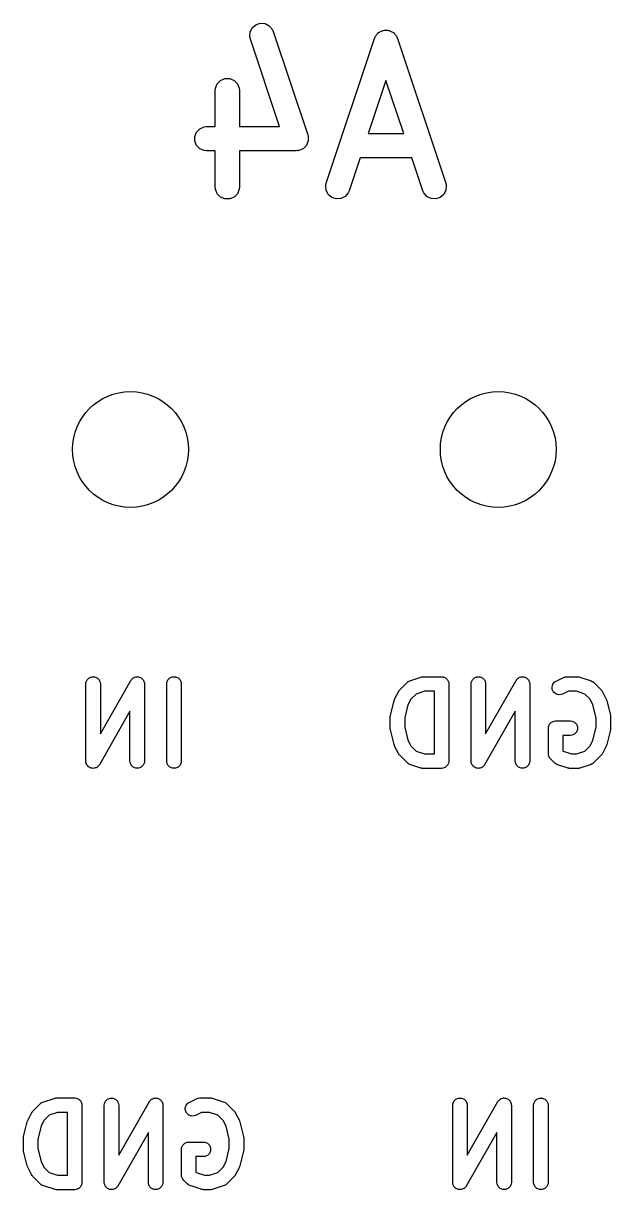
# Model space of a CAD drawing. Extents: x 89 to 178, y -115 to -57.
# Drawn here: x 121.76 to 127.84, y -85.07 to -72.99 of the extents above; entities that cross this region are included whole.
import ezdxf

# ---------------------------------------------------------------- set-up
doc = ezdxf.new("R2010")
doc.units = 0
doc.layers.add('BLACK', color=7, linetype='CONTINUOUS')

msp = doc.modelspace()

# ---------------------------------------------------------------- linework, layer by layer
at = {"layer": 'BLACK', "linetype": 'CONTINUOUS'}
for p, q in [((124.166666, -73.000905), (124.212936, -72.985482)), ((124.212936, -72.985482), (124.261585, -72.988939)), ((124.104552, -73.125134), (124.108009, -73.076485)), ((124.108009, -73.076485), (124.129821, -73.03286)), ((124.129821, -73.03286), (124.166666, -73.000905)), ((124.261585, -72.988939), (124.30521, -73.010751)), ((124.30521, -73.010751), (124.337165, -73.047596)), ((124.337165, -73.047596), (124.347155, -73.069971)), ((124.347155, -73.069971), (124.704298, -74.141399)), ((125.41154, -73.112276), (125.415535, -73.104288)), ((125.415535, -73.104288), (125.427374, -73.09402)), ((125.427374, -73.09402), (125.437644, -73.082179)), ((125.437644, -73.082179), (125.445634, -73.078183)), ((125.445634, -73.078183), (125.452381, -73.072333)), ((125.452381, -73.072333), (125.467248, -73.067377)), ((125.467248, -73.067377), (125.481269, -73.060367)), ((125.481269, -73.060367), (125.490178, -73.059733)), ((125.490178, -73.059733), (125.49865, -73.05691)), ((125.49865, -73.05691), (125.514284, -73.05802)), ((125.514284, -73.05802), (125.529918, -73.05691)), ((125.529918, -73.05691), (125.538389, -73.059733)), ((125.538389, -73.059733), (125.547299, -73.060367)), ((125.547299, -73.060367), (125.561318, -73.067376)), ((125.561318, -73.067376), (125.576188, -73.072333)), ((125.576188, -73.072333), (125.582935, -73.078184)), ((125.582935, -73.078184), (125.590924, -73.082179)), ((125.590924, -73.082179), (125.601191, -73.094018)), ((125.601191, -73.094018), (125.613033, -73.104288)), ((125.613033, -73.104288), (125.617028, -73.112279)), ((124.109985, -73.149029), (124.104552, -73.125134)), ((124.412284, -74.055928), (124.109985, -73.149029)), ((124.895699, -74.6414), (125.395699, -73.141399)), ((125.395699, -73.141399), (125.405689, -73.119024)), ((125.405689, -73.119024), (125.41154, -73.112276)), ((125.617028, -73.112279), (125.622879, -73.119025)), ((125.622879, -73.119025), (125.632869, -73.1414)), ((125.632869, -73.1414), (126.132869, -74.6414)), ((123.767494, -73.611482), (123.801982, -73.576994)), ((123.801982, -73.576994), (123.847042, -73.55833)), ((123.847042, -73.55833), (123.895814, -73.55833)), ((123.895814, -73.55833), (123.940874, -73.576994)), ((123.940874, -73.576994), (123.975362, -73.611482)), ((125.514283, -73.576211), (125.330569, -74.127357)), ((125.697999, -74.127357), (125.514283, -73.576211)), ((123.746428, -73.680928), (123.74883, -73.656542)), ((123.746428, -74.055928), (123.746428, -73.680928)), ((123.74883, -73.656542), (123.767494, -73.611482)), ((123.975362, -73.611482), (123.994026, -73.656542)), ((123.994026, -73.656542), (123.996428, -73.680928)), ((123.996428, -73.680928), (123.996428, -74.055928)), ((123.587696, -74.076994), (123.632756, -74.05833)), ((123.632756, -74.05833), (123.657142, -74.055928)), ((123.657142, -74.055928), (123.746428, -74.055928)), ((123.996428, -74.055928), (124.412284, -74.055928)), ((123.534544, -74.156542), (123.553208, -74.111482)), ((123.534544, -74.205314), (123.534544, -74.156542)), ((123.553208, -74.111482), (123.587696, -74.076994)), ((124.704298, -74.141399), (124.707047, -74.153492)), ((124.707047, -74.153492), (124.708311, -74.156542)), ((124.708311, -74.156542), (124.708311, -74.159047)), ((124.708311, -74.159047), (124.709731, -74.165293)), ((124.709731, -74.165293), (124.708311, -74.185276)), ((124.708311, -74.185276), (124.708311, -74.205314)), ((125.330569, -74.127357), (125.697999, -74.127357)), ((123.553208, -74.250374), (123.534544, -74.205314)), ((123.587696, -74.284862), (123.553208, -74.250374)), ((123.632756, -74.303526), (123.587696, -74.284862)), ((123.657142, -74.305928), (123.632756, -74.303526)), ((123.746428, -74.305928), (123.657142, -74.305928)), ((123.746428, -74.680928), (123.746428, -74.305928)), ((124.585713, -74.305928), (123.996428, -74.305928)), ((123.996428, -74.305928), (123.996428, -74.680928)), ((124.598056, -74.304712), (124.585713, -74.305928)), ((124.601347, -74.304946), (124.598056, -74.304712)), ((124.603722, -74.304154), (124.601347, -74.304946)), ((124.610099, -74.303526), (124.603722, -74.304154)), ((124.628614, -74.295856), (124.610099, -74.303526)), ((124.647616, -74.289523), (124.628614, -74.295856)), ((124.651007, -74.286581), (124.647616, -74.289523)), ((124.655159, -74.284862), (124.651007, -74.286581)), ((124.669331, -74.270689), (124.655159, -74.284862)), ((124.684462, -74.257567), (124.669331, -74.270689)), ((124.68647, -74.253551), (124.684462, -74.257567)), ((124.689647, -74.250374), (124.68647, -74.253551)), ((124.697315, -74.231859), (124.689647, -74.250374)), ((124.706274, -74.213943), (124.697315, -74.231859)), ((124.706592, -74.209463), (124.706274, -74.213943)), ((124.708311, -74.205314), (124.706592, -74.209463)), ((125.247235, -74.377357), (125.132869, -74.720456)), ((125.781332, -74.377357), (125.247235, -74.377357)), ((125.895699, -74.720457), (125.781332, -74.377357)), ((124.890266, -74.665294), (124.895699, -74.6414)), ((124.893723, -74.713943), (124.890266, -74.665294)), ((126.132869, -74.6414), (126.138302, -74.665294)), ((126.138302, -74.665294), (126.134845, -74.713944)), ((123.74883, -74.705314), (123.746428, -74.680928)), ((123.767494, -74.750374), (123.74883, -74.705314)), ((123.801982, -74.784862), (123.767494, -74.750374)), ((123.847042, -74.803526), (123.801982, -74.784862)), ((123.940874, -74.784862), (123.895814, -74.803526)), ((123.975362, -74.750374), (123.940874, -74.784862)), ((123.994026, -74.705314), (123.975362, -74.750374)), ((123.996428, -74.680928), (123.994026, -74.705314)), ((124.915535, -74.757568), (124.893723, -74.713943)), ((124.952381, -74.789523), (124.915535, -74.757568)), ((124.99865, -74.804946), (124.952381, -74.789523)), ((125.090924, -74.779677), (125.047299, -74.801489)), ((125.122879, -74.742831), (125.090924, -74.779677)), ((125.132869, -74.720456), (125.122879, -74.742831)), ((125.905689, -74.742832), (125.895699, -74.720457)), ((125.937644, -74.779677), (125.905689, -74.742832)), ((125.981269, -74.801489), (125.937644, -74.779677)), ((126.076188, -74.789523), (126.029918, -74.804946)), ((126.113033, -74.757568), (126.076188, -74.789523)), ((126.134845, -74.713944), (126.113033, -74.757568)), ((123.895814, -74.803526), (123.847042, -74.803526)), ((125.047299, -74.801489), (124.99865, -74.804946)), ((126.029918, -74.804946), (125.981269, -74.801489)), ((122.405951, -79.830295), (122.407392, -79.815663)), ((122.405951, -80.630295), (122.405951, -79.830295)), ((122.407392, -79.815663), (122.418591, -79.788627)), ((122.418591, -79.788627), (122.439283, -79.767935)), ((122.439283, -79.767935), (122.466319, -79.756736)), ((122.466319, -79.756736), (122.495583, -79.756736)), ((122.495583, -79.756736), (122.522619, -79.767935)), ((122.522619, -79.767935), (122.543311, -79.788627)), ((122.543311, -79.788627), (122.55451, -79.815663)), ((122.55451, -79.815663), (122.555951, -79.830295)), ((122.555951, -80.347878), (122.872976, -79.793085)), ((122.555951, -79.830295), (122.555951, -80.347878)), ((122.872976, -79.793085), (122.875164, -79.790001)), ((122.875164, -79.790001), (122.875734, -79.788627)), ((122.875734, -79.788627), (122.877133, -79.787227)), ((122.877133, -79.787227), (122.881486, -79.781095)), ((122.881486, -79.781095), (122.889374, -79.774986)), ((122.889374, -79.774986), (122.896426, -79.767935)), ((122.896426, -79.767935), (122.900844, -79.766104)), ((122.900844, -79.766104), (122.904624, -79.763178)), ((122.904624, -79.763178), (122.914245, -79.760553)), ((122.914245, -79.760553), (122.923462, -79.756736)), ((122.923462, -79.756736), (122.928243, -79.756736)), ((122.928243, -79.756736), (122.932855, -79.755478)), ((122.932855, -79.755478), (122.942752, -79.756736)), ((122.942752, -79.756736), (122.952726, -79.756736)), ((122.952726, -79.756736), (122.957141, -79.758565)), ((122.957141, -79.758565), (122.961885, -79.759168)), ((122.961885, -79.759168), (122.970549, -79.764118)), ((122.970549, -79.764118), (122.979762, -79.767935)), ((122.979762, -79.767935), (122.98314, -79.771313)), ((122.98314, -79.771313), (122.987294, -79.773687)), ((122.987294, -79.773687), (122.993403, -79.781576)), ((122.993403, -79.781576), (123.000454, -79.788627)), ((123.000454, -79.788627), (123.002283, -79.793043)), ((123.002283, -79.793043), (123.005211, -79.796824)), ((123.005211, -79.796824), (123.007835, -79.806447)), ((123.007835, -79.806447), (123.011653, -79.815663)), ((123.011653, -79.815663), (123.012389, -79.823145)), ((123.012389, -79.823145), (123.012911, -79.825056)), ((123.012911, -79.825056), (123.012723, -79.826531)), ((123.012723, -79.826531), (123.013094, -79.830295)), ((123.013094, -79.830295), (123.013094, -80.630295)), ((123.244046, -79.830295), (123.245487, -79.815663)), ((123.244046, -80.630295), (123.244046, -79.830295)), ((123.245487, -79.815663), (123.256686, -79.788627)), ((123.256686, -79.788627), (123.277378, -79.767935)), ((123.277378, -79.767935), (123.304414, -79.756736)), ((123.304414, -79.756736), (123.333678, -79.756736)), ((123.333678, -79.756736), (123.360714, -79.767935)), ((123.360714, -79.767935), (123.381406, -79.788627)), ((123.381406, -79.788627), (123.392605, -79.815663)), ((123.392605, -79.815663), (123.394046, -79.830295)), ((123.394046, -79.830295), (123.394046, -80.630295)), ((125.65649, -79.891547), (125.73268, -79.815357)), ((125.73268, -79.815357), (125.744045, -79.806029)), ((125.744045, -79.806029), (125.746537, -79.804996)), ((125.746537, -79.804996), (125.748571, -79.803233)), ((125.748571, -79.803233), (125.761996, -79.797239)), ((125.761996, -79.797239), (125.876282, -79.759144)), ((125.876282, -79.759144), (125.883535, -79.757494)), ((125.883535, -79.757494), (125.885367, -79.756736)), ((125.885367, -79.756736), (125.888021, -79.756474)), ((125.888021, -79.756474), (125.890619, -79.755884)), ((125.890619, -79.755884), (125.892593, -79.756024)), ((125.892593, -79.756024), (125.899999, -79.755295)), ((125.899999, -79.755295), (126.090475, -79.755295)), ((126.090475, -79.755295), (126.105107, -79.756736)), ((126.105107, -79.756736), (126.132143, -79.767935)), ((126.132143, -79.767935), (126.152835, -79.788627)), ((126.152835, -79.788627), (126.164034, -79.815663)), ((126.164034, -79.815663), (126.165475, -79.830295)), ((126.165475, -79.830295), (126.165475, -80.630295)), ((126.396427, -79.830295), (126.397868, -79.815663)), ((126.396427, -80.630295), (126.396427, -79.830295)), ((126.397868, -79.815663), (126.409067, -79.788627)), ((126.409067, -79.788627), (126.429759, -79.767935)), ((126.429759, -79.767935), (126.456795, -79.756736)), ((126.456795, -79.756736), (126.486059, -79.756736)), ((126.486059, -79.756736), (126.513095, -79.767935)), ((126.513095, -79.767935), (126.533787, -79.788627)), ((126.533787, -79.788627), (126.544986, -79.815663)), ((126.544986, -79.815663), (126.546427, -79.830295)), ((126.546427, -80.347878), (126.863452, -79.793085)), ((126.546427, -79.830295), (126.546427, -80.347878)), ((126.863452, -79.793085), (126.86564, -79.790001)), ((126.86564, -79.790001), (126.86621, -79.788627)), ((126.86621, -79.788627), (126.867609, -79.787227)), ((126.867609, -79.787227), (126.871962, -79.781095)), ((126.871962, -79.781095), (126.87985, -79.774986)), ((126.87985, -79.774986), (126.886902, -79.767935)), ((126.886902, -79.767935), (126.89132, -79.766104)), ((126.89132, -79.766104), (126.8951, -79.763178)), ((126.8951, -79.763178), (126.904721, -79.760553)), ((126.904721, -79.760553), (126.913938, -79.756736)), ((126.913938, -79.756736), (126.918719, -79.756736)), ((126.918719, -79.756736), (126.923331, -79.755478)), ((126.923331, -79.755478), (126.933228, -79.756736)), ((126.933228, -79.756736), (126.943202, -79.756736)), ((126.943202, -79.756736), (126.947617, -79.758565)), ((126.947617, -79.758565), (126.952361, -79.759168)), ((126.952361, -79.759168), (126.961025, -79.764118)), ((126.961025, -79.764118), (126.970238, -79.767935)), ((126.970238, -79.767935), (126.973616, -79.771313)), ((126.973616, -79.771313), (126.97777, -79.773687)), ((126.97777, -79.773687), (126.983879, -79.781576)), ((126.983879, -79.781576), (126.99093, -79.788627)), ((126.99093, -79.788627), (126.992759, -79.793043)), ((126.992759, -79.793043), (126.995687, -79.796824)), ((126.995687, -79.796824), (126.998311, -79.806447)), ((126.998311, -79.806447), (127.002129, -79.815663)), ((127.002129, -79.815663), (127.002865, -79.823145)), ((127.002865, -79.823145), (127.003387, -79.825056)), ((127.003387, -79.825056), (127.003199, -79.826531)), ((127.003199, -79.826531), (127.00357, -79.830295)), ((127.00357, -79.830295), (127.00357, -80.630295)), ((127.235112, -79.859009), (127.244366, -79.831248)), ((127.237186, -79.888199), (127.235112, -79.859009)), ((127.244366, -79.831248), (127.263539, -79.80914)), ((127.263539, -79.80914), (127.275982, -79.801308)), ((127.275982, -79.801308), (127.352172, -79.763213)), ((127.352172, -79.763213), (127.365904, -79.757958)), ((127.365904, -79.757958), (127.368591, -79.757767)), ((127.368591, -79.757767), (127.371081, -79.756736)), ((127.371081, -79.756736), (127.385713, -79.755295)), ((127.385713, -79.755295), (127.499999, -79.755295)), ((127.499999, -79.755295), (127.507404, -79.756024)), ((127.507404, -79.756024), (127.509379, -79.755884)), ((127.509379, -79.755884), (127.511976, -79.756474)), ((127.511976, -79.756474), (127.514631, -79.756736)), ((127.514631, -79.756736), (127.516462, -79.757494)), ((127.516462, -79.757494), (127.523716, -79.759144)), ((127.523716, -79.759144), (127.638002, -79.797239)), ((127.638002, -79.797239), (127.651427, -79.803233)), ((127.651427, -79.803233), (127.653462, -79.804998)), ((127.653462, -79.804998), (127.655953, -79.80603)), ((127.655953, -79.80603), (127.667318, -79.815357)), ((127.667318, -79.815357), (127.743508, -79.891547)), ((125.601415, -79.994886), (125.603614, -79.988735)), ((125.603614, -79.988735), (125.603936, -79.988299)), ((125.603936, -79.988299), (125.604346, -79.98723)), ((125.604346, -79.98723), (125.642441, -79.911039)), ((125.642441, -79.911039), (125.646405, -79.904739)), ((125.646405, -79.904739), (125.647163, -79.902912)), ((125.647163, -79.902912), (125.648851, -79.900855)), ((125.648851, -79.900855), (125.650273, -79.898596)), ((125.650273, -79.898596), (125.651771, -79.897296)), ((125.651771, -79.897296), (125.65649, -79.891547)), ((125.771162, -79.989006), (125.742192, -80.046946)), ((125.826226, -79.933942), (125.771162, -79.989006)), ((125.912169, -79.905295), (125.826226, -79.933942)), ((126.015475, -79.905295), (125.912169, -79.905295)), ((126.015475, -80.555295), (126.015475, -79.905295)), ((127.250273, -79.914374), (127.237186, -79.888199)), ((127.272381, -79.933547), (127.250273, -79.914374)), ((127.300142, -79.942801), (127.272381, -79.933547)), ((127.329332, -79.940727), (127.300142, -79.942801)), ((127.343064, -79.935472), (127.329332, -79.940727)), ((127.403418, -79.905295), (127.343064, -79.935472)), ((127.487829, -79.905295), (127.403418, -79.905295)), ((127.573771, -79.933942), (127.487829, -79.905295)), ((127.628835, -79.989006), (127.573771, -79.933942)), ((127.657805, -80.046945), (127.628835, -79.989006)), ((127.743508, -79.891547), (127.748228, -79.897297)), ((127.748228, -79.897297), (127.749725, -79.898596)), ((127.749725, -79.898596), (127.751144, -79.90085)), ((127.751144, -79.90085), (127.752836, -79.902912)), ((127.752836, -79.902912), (127.753594, -79.904744)), ((127.753594, -79.904744), (127.757557, -79.911039)), ((127.757557, -79.911039), (127.795652, -79.98723)), ((127.795652, -79.98723), (127.796061, -79.988299)), ((127.796061, -79.988299), (127.796384, -79.988735)), ((127.796384, -79.988735), (127.798582, -79.994886)), ((122.863094, -80.112711), (122.546069, -80.667505)), ((122.863094, -80.630295), (122.863094, -80.112711)), ((125.560571, -80.154961), (125.598667, -80.00258)), ((125.598667, -80.00258), (125.599052, -80.0015)), ((125.599052, -80.0015), (125.599091, -80.000962)), ((125.599091, -80.000962), (125.601415, -79.994886)), ((125.742192, -80.046946), (125.708332, -80.182387)), ((126.85357, -80.112711), (126.536545, -80.667505)), ((126.85357, -80.630295), (126.85357, -80.112711)), ((127.691666, -80.182387), (127.657805, -80.046945)), ((127.798582, -79.994886), (127.800907, -80.000962)), ((127.800907, -80.000962), (127.800945, -80.0015)), ((127.800945, -80.0015), (127.801331, -80.00258)), ((127.801331, -80.00258), (127.839427, -80.154962)), ((125.558332, -80.173152), (125.558583, -80.170598)), ((125.558332, -80.287438), (125.558332, -80.173152)), ((125.558421, -80.169506), (125.55923, -80.164031)), ((125.558583, -80.170598), (125.558421, -80.169506)), ((125.55923, -80.164031), (125.559773, -80.15852)), ((125.559773, -80.15852), (125.560195, -80.157499)), ((125.560195, -80.157499), (125.560571, -80.154961)), ((125.708332, -80.182387), (125.708332, -80.278202)), ((127.209067, -80.24577), (127.229759, -80.225078)), ((127.229759, -80.225078), (127.256795, -80.213879)), ((127.256795, -80.213879), (127.271427, -80.212438)), ((127.271427, -80.212438), (127.423808, -80.212438)), ((127.423808, -80.212438), (127.43844, -80.213879)), ((127.43844, -80.213879), (127.465476, -80.225078)), ((127.465476, -80.225078), (127.486168, -80.24577)), ((127.691666, -80.278202), (127.691666, -80.182387)), ((127.839427, -80.154962), (127.839802, -80.157498)), ((127.839802, -80.157498), (127.840225, -80.15852)), ((127.840225, -80.15852), (127.840767, -80.164032)), ((127.840767, -80.164032), (127.841577, -80.169506)), ((127.841577, -80.169506), (127.841414, -80.170598)), ((127.841414, -80.170598), (127.841666, -80.173152)), ((127.841666, -80.173152), (127.841666, -80.287438)), ((125.558583, -80.289991), (125.558332, -80.287438)), ((125.558421, -80.291084), (125.558583, -80.289991)), ((125.55923, -80.296558), (125.558421, -80.291084)), ((125.559773, -80.30207), (125.55923, -80.296558)), ((125.560195, -80.30309), (125.559773, -80.30207)), ((125.560571, -80.305629), (125.560195, -80.30309)), ((125.598667, -80.45801), (125.560571, -80.305629)), ((125.708332, -80.278202), (125.742192, -80.413642)), ((127.196427, -80.287438), (127.197868, -80.272806)), ((127.196427, -80.554104), (127.196427, -80.287438)), ((127.197868, -80.272806), (127.209067, -80.24577)), ((127.465476, -80.349798), (127.43844, -80.360997)), ((127.486168, -80.329106), (127.465476, -80.349798)), ((127.486168, -80.24577), (127.497367, -80.272806)), ((127.497367, -80.30207), (127.486168, -80.329106)), ((127.497367, -80.272806), (127.497367, -80.30207)), ((127.657805, -80.413643), (127.691666, -80.278202)), ((127.839427, -80.305628), (127.801331, -80.45801)), ((127.839802, -80.303091), (127.839427, -80.305628)), ((127.840225, -80.30207), (127.839802, -80.303091)), ((127.840767, -80.296557), (127.840225, -80.30207)), ((127.841577, -80.291084), (127.840767, -80.296557)), ((127.841666, -80.287438), (127.841414, -80.289991)), ((127.841414, -80.289991), (127.841577, -80.291084)), ((125.599052, -80.459089), (125.598667, -80.45801)), ((125.599091, -80.459628), (125.599052, -80.459089)), ((125.601415, -80.465703), (125.599091, -80.459628)), ((125.603614, -80.471855), (125.601415, -80.465703)), ((125.603936, -80.47229), (125.603614, -80.471855)), ((125.604346, -80.47336), (125.603936, -80.47229)), ((125.642441, -80.54955), (125.604346, -80.47336)), ((125.742192, -80.413642), (125.771162, -80.471582)), ((125.771162, -80.471582), (125.826227, -80.526648)), ((127.423808, -80.362438), (127.346427, -80.362438)), ((127.346427, -80.362438), (127.346427, -80.523038)), ((127.43844, -80.360997), (127.423808, -80.362438)), ((127.57377, -80.526648), (127.628835, -80.471582)), ((127.628835, -80.471582), (127.657805, -80.413643)), ((127.795652, -80.47336), (127.757557, -80.54955)), ((127.796061, -80.47229), (127.795652, -80.47336)), ((127.796384, -80.471855), (127.796061, -80.47229)), ((127.798582, -80.465703), (127.796384, -80.471855)), ((127.800907, -80.459628), (127.798582, -80.465703)), ((127.800945, -80.459089), (127.800907, -80.459628)), ((127.801331, -80.45801), (127.800945, -80.459089)), ((125.646404, -80.555846), (125.642441, -80.54955)), ((125.647162, -80.557676), (125.646404, -80.555846)), ((125.648851, -80.559734), (125.647162, -80.557676)), ((125.650273, -80.561993), (125.648851, -80.559734)), ((125.651771, -80.563292), (125.650273, -80.561993)), ((125.65649, -80.569042), (125.651771, -80.563292)), ((125.73268, -80.645233), (125.65649, -80.569042)), ((125.826227, -80.526648), (125.912169, -80.555295)), ((125.912169, -80.555295), (126.015475, -80.555295)), ((127.197868, -80.568736), (127.196427, -80.554104)), ((127.197995, -80.569042), (127.197868, -80.568736)), ((127.209067, -80.595772), (127.197995, -80.569042)), ((127.218394, -80.607137), (127.209067, -80.595772)), ((127.346427, -80.523038), (127.350037, -80.526648)), ((127.350037, -80.526648), (127.435978, -80.555295)), ((127.435978, -80.555295), (127.487829, -80.555295)), ((127.487829, -80.555295), (127.57377, -80.526648)), ((127.743509, -80.569041), (127.667318, -80.645233)), ((127.748226, -80.563292), (127.743509, -80.569041)), ((127.749725, -80.561993), (127.748226, -80.563292)), ((127.751146, -80.559734), (127.749725, -80.561993)), ((127.752836, -80.557676), (127.751146, -80.559734)), ((127.753593, -80.555846), (127.752836, -80.557676)), ((127.757557, -80.54955), (127.753593, -80.555846)), ((122.406321, -80.634058), (122.405951, -80.630295)), ((122.406134, -80.635534), (122.406321, -80.634058)), ((122.406655, -80.637444), (122.406134, -80.635534)), ((122.407392, -80.644927), (122.406655, -80.637444)), ((122.411209, -80.654142), (122.407392, -80.644927)), ((122.413834, -80.663766), (122.411209, -80.654142)), ((122.416761, -80.667546), (122.413834, -80.663766)), ((122.418591, -80.671963), (122.416761, -80.667546)), ((122.425641, -80.679013), (122.418591, -80.671963)), ((122.431751, -80.686903), (122.425641, -80.679013)), ((122.435904, -80.689276), (122.431751, -80.686903)), ((122.439283, -80.692655), (122.435904, -80.689276)), ((122.448495, -80.696471), (122.439283, -80.692655)), ((122.45716, -80.701422), (122.448495, -80.696471)), ((122.461903, -80.702024), (122.45716, -80.701422)), ((122.466319, -80.703854), (122.461903, -80.702024)), ((122.476293, -80.703854), (122.466319, -80.703854)), ((122.48619, -80.705112), (122.476293, -80.703854)), ((122.490802, -80.703854), (122.48619, -80.705112)), ((122.495583, -80.703854), (122.490802, -80.703854)), ((122.504798, -80.700036), (122.495583, -80.703854)), ((122.514422, -80.697412), (122.504798, -80.700036)), ((122.518202, -80.694484), (122.514422, -80.697412)), ((122.522619, -80.692655), (122.518202, -80.694484)), ((122.529669, -80.685604), (122.522619, -80.692655)), ((122.537559, -80.679495), (122.529669, -80.685604)), ((122.541911, -80.673362), (122.537559, -80.679495)), ((122.543311, -80.671963), (122.541911, -80.673362)), ((122.54388, -80.670588), (122.543311, -80.671963)), ((122.546069, -80.667505), (122.54388, -80.670588)), ((122.864535, -80.644927), (122.863094, -80.630295)), ((122.875734, -80.671963), (122.864535, -80.644927)), ((122.896426, -80.692655), (122.875734, -80.671963)), ((122.923462, -80.703854), (122.896426, -80.692655)), ((122.952726, -80.703854), (122.923462, -80.703854)), ((122.979762, -80.692655), (122.952726, -80.703854)), ((123.000454, -80.671963), (122.979762, -80.692655)), ((123.011653, -80.644927), (123.000454, -80.671963)), ((123.013094, -80.630295), (123.011653, -80.644927)), ((123.245487, -80.644927), (123.244046, -80.630295)), ((123.256686, -80.671963), (123.245487, -80.644927)), ((123.277378, -80.692655), (123.256686, -80.671963)), ((123.304414, -80.703854), (123.277378, -80.692655)), ((123.333678, -80.703854), (123.304414, -80.703854)), ((123.360714, -80.692655), (123.333678, -80.703854)), ((123.381406, -80.671963), (123.360714, -80.692655)), ((123.392605, -80.644927), (123.381406, -80.671963)), ((123.394046, -80.630295), (123.392605, -80.644927)), ((125.744045, -80.65456), (125.73268, -80.645233)), ((125.746535, -80.655591), (125.744045, -80.65456)), ((125.748571, -80.657357), (125.746535, -80.655591)), ((125.761996, -80.663351), (125.748571, -80.657357)), ((125.876282, -80.701446), (125.761996, -80.663351)), ((125.883535, -80.703095), (125.876282, -80.701446)), ((125.885367, -80.703854), (125.883535, -80.703095)), ((125.888021, -80.704115), (125.885367, -80.703854)), ((125.890619, -80.704706), (125.888021, -80.704115)), ((125.892593, -80.704565), (125.890619, -80.704706)), ((125.899999, -80.705295), (125.892593, -80.704565)), ((126.090475, -80.705295), (125.899999, -80.705295)), ((126.105107, -80.703854), (126.090475, -80.705295)), ((126.132143, -80.692655), (126.105107, -80.703854)), ((126.152835, -80.671963), (126.132143, -80.692655)), ((126.164034, -80.644927), (126.152835, -80.671963)), ((126.165475, -80.630295), (126.164034, -80.644927)), ((126.396797, -80.634058), (126.396427, -80.630295)), ((126.39661, -80.635534), (126.396797, -80.634058)), ((126.397131, -80.637444), (126.39661, -80.635534)), ((126.397868, -80.644927), (126.397131, -80.637444)), ((126.401685, -80.654142), (126.397868, -80.644927)), ((126.40431, -80.663766), (126.401685, -80.654142)), ((126.407237, -80.667546), (126.40431, -80.663766)), ((126.409067, -80.671963), (126.407237, -80.667546)), ((126.416117, -80.679013), (126.409067, -80.671963)), ((126.422227, -80.686903), (126.416117, -80.679013)), ((126.42638, -80.689276), (126.422227, -80.686903)), ((126.429759, -80.692655), (126.42638, -80.689276)), ((126.438971, -80.696471), (126.429759, -80.692655)), ((126.447636, -80.701422), (126.438971, -80.696471)), ((126.452379, -80.702024), (126.447636, -80.701422)), ((126.456795, -80.703854), (126.452379, -80.702024)), ((126.466769, -80.703854), (126.456795, -80.703854)), ((126.476666, -80.705112), (126.466769, -80.703854)), ((126.481278, -80.703854), (126.476666, -80.705112)), ((126.486059, -80.703854), (126.481278, -80.703854)), ((126.495274, -80.700036), (126.486059, -80.703854)), ((126.504898, -80.697412), (126.495274, -80.700036)), ((126.508678, -80.694484), (126.504898, -80.697412)), ((126.513095, -80.692655), (126.508678, -80.694484)), ((126.520145, -80.685604), (126.513095, -80.692655)), ((126.528035, -80.679495), (126.520145, -80.685604)), ((126.532387, -80.673362), (126.528035, -80.679495)), ((126.533787, -80.671963), (126.532387, -80.673362)), ((126.534356, -80.670588), (126.533787, -80.671963)), ((126.536545, -80.667505), (126.534356, -80.670588)), ((126.855011, -80.644927), (126.85357, -80.630295)), ((126.86621, -80.671963), (126.855011, -80.644927)), ((126.886902, -80.692655), (126.86621, -80.671963)), ((126.913938, -80.703854), (126.886902, -80.692655)), ((126.943202, -80.703854), (126.913938, -80.703854)), ((126.970238, -80.692655), (126.943202, -80.703854)), ((126.99093, -80.671963), (126.970238, -80.692655)), ((127.002129, -80.644927), (126.99093, -80.671963)), ((127.00357, -80.630295), (127.002129, -80.644927)), ((127.25649, -80.645233), (127.218394, -80.607137)), ((127.267855, -80.654561), (127.25649, -80.645233)), ((127.270345, -80.655592), (127.267855, -80.654561)), ((127.27238, -80.657357), (127.270345, -80.655592)), ((127.285806, -80.663351), (127.27238, -80.657357)), ((127.400091, -80.701446), (127.285806, -80.663351)), ((127.407344, -80.703095), (127.400091, -80.701446)), ((127.409176, -80.703854), (127.407344, -80.703095)), ((127.41183, -80.704115), (127.409176, -80.703854)), ((127.414428, -80.704706), (127.41183, -80.704115)), ((127.416402, -80.704565), (127.414428, -80.704706)), ((127.423808, -80.705295), (127.416402, -80.704565)), ((127.499999, -80.705295), (127.423808, -80.705295)), ((127.507404, -80.704565), (127.499999, -80.705295)), ((127.509379, -80.704706), (127.507404, -80.704565)), ((127.511976, -80.704115), (127.509379, -80.704706)), ((127.514631, -80.703854), (127.511976, -80.704115)), ((127.516462, -80.703095), (127.514631, -80.703854)), ((127.523716, -80.701446), (127.516462, -80.703095)), ((127.638002, -80.663351), (127.523716, -80.701446)), ((127.651427, -80.657357), (127.638002, -80.663351)), ((127.653462, -80.655591), (127.651427, -80.657357)), ((127.655953, -80.65456), (127.653462, -80.655591)), ((127.667318, -80.645233), (127.655953, -80.65456)), ((121.85649, -84.255547), (121.93268, -84.179357)), ((121.93268, -84.179357), (121.944045, -84.170029)), ((121.944045, -84.170029), (121.946537, -84.168996)), ((121.946537, -84.168996), (121.948571, -84.167233)), ((121.948571, -84.167233), (121.961996, -84.161239)), ((121.961996, -84.161239), (122.076282, -84.123144)), ((122.076282, -84.123144), (122.083535, -84.121494)), ((122.083535, -84.121494), (122.085367, -84.120736)), ((122.085367, -84.120736), (122.088021, -84.120474)), ((122.088021, -84.120474), (122.090619, -84.119884)), ((122.090619, -84.119884), (122.092593, -84.120024)), ((122.092593, -84.120024), (122.099999, -84.119295)), ((122.099999, -84.119295), (122.290475, -84.119295)), ((122.290475, -84.119295), (122.305107, -84.120736)), ((122.305107, -84.120736), (122.332143, -84.131935)), ((122.332143, -84.131935), (122.352835, -84.152627)), ((122.352835, -84.152627), (122.364034, -84.179663)), ((122.364034, -84.179663), (122.365475, -84.194295)), ((122.365475, -84.194295), (122.365475, -84.994295)), ((122.596427, -84.194295), (122.597868, -84.179663)), ((122.596427, -84.994295), (122.596427, -84.194295)), ((122.597868, -84.179663), (122.609067, -84.152627)), ((122.609067, -84.152627), (122.629759, -84.131935)), ((122.629759, -84.131935), (122.656795, -84.120736)), ((122.656795, -84.120736), (122.686059, -84.120736)), ((122.686059, -84.120736), (122.713095, -84.131935)), ((122.713095, -84.131935), (122.733787, -84.152627)), ((122.733787, -84.152627), (122.744986, -84.179663)), ((122.744986, -84.179663), (122.746427, -84.194295)), ((122.746427, -84.711878), (123.063452, -84.157085)), ((122.746427, -84.194295), (122.746427, -84.711878)), ((123.063452, -84.157085), (123.06564, -84.154001)), ((123.06564, -84.154001), (123.06621, -84.152627)), ((123.06621, -84.152627), (123.067609, -84.151227)), ((123.067609, -84.151227), (123.071962, -84.145095)), ((123.071962, -84.145095), (123.07985, -84.138986)), ((123.07985, -84.138986), (123.086902, -84.131935)), ((123.086902, -84.131935), (123.09132, -84.130104)), ((123.09132, -84.130104), (123.0951, -84.127178)), ((123.0951, -84.127178), (123.104721, -84.124553)), ((123.104721, -84.124553), (123.113938, -84.120736)), ((123.113938, -84.120736), (123.118719, -84.120736)), ((123.118719, -84.120736), (123.123331, -84.119478)), ((123.123331, -84.119478), (123.133228, -84.120736)), ((123.133228, -84.120736), (123.143202, -84.120736)), ((123.143202, -84.120736), (123.147617, -84.122565)), ((123.147617, -84.122565), (123.152361, -84.123168)), ((123.152361, -84.123168), (123.161025, -84.128118)), ((123.161025, -84.128118), (123.170238, -84.131935)), ((123.170238, -84.131935), (123.173616, -84.135313)), ((123.173616, -84.135313), (123.17777, -84.137687)), ((123.17777, -84.137687), (123.183879, -84.145576)), ((123.183879, -84.145576), (123.19093, -84.152627)), ((123.19093, -84.152627), (123.192759, -84.157043)), ((123.192759, -84.157043), (123.195687, -84.160824)), ((123.195687, -84.160824), (123.198311, -84.170447)), ((123.198311, -84.170447), (123.202129, -84.179663)), ((123.202129, -84.179663), (123.202865, -84.187145)), ((123.202865, -84.187145), (123.203387, -84.189056)), ((123.203387, -84.189056), (123.203199, -84.190531)), ((123.203199, -84.190531), (123.20357, -84.194295)), ((123.20357, -84.194295), (123.20357, -84.994295)), ((123.435112, -84.223009), (123.444366, -84.195248)), ((123.437186, -84.252199), (123.435112, -84.223009)), ((123.444366, -84.195248), (123.463539, -84.17314)), ((123.463539, -84.17314), (123.475982, -84.165308)), ((123.475982, -84.165308), (123.552172, -84.127213)), ((123.552172, -84.127213), (123.565904, -84.121958)), ((123.565904, -84.121958), (123.568591, -84.121767)), ((123.568591, -84.121767), (123.571081, -84.120736)), ((123.571081, -84.120736), (123.585713, -84.119295)), ((123.585713, -84.119295), (123.699999, -84.119295)), ((123.699999, -84.119295), (123.707404, -84.120024)), ((123.707404, -84.120024), (123.709379, -84.119884)), ((123.709379, -84.119884), (123.711976, -84.120474)), ((123.711976, -84.120474), (123.714631, -84.120736)), ((123.714631, -84.120736), (123.716462, -84.121494)), ((123.716462, -84.121494), (123.723716, -84.123144)), ((123.723716, -84.123144), (123.838002, -84.161239)), ((123.838002, -84.161239), (123.851427, -84.167233)), ((123.851427, -84.167233), (123.853462, -84.168998)), ((123.853462, -84.168998), (123.855953, -84.17003)), ((123.855953, -84.17003), (123.867318, -84.179357)), ((123.867318, -84.179357), (123.943508, -84.255547)), ((126.205951, -84.194295), (126.207392, -84.179663)), ((126.205951, -84.994295), (126.205951, -84.194295)), ((126.207392, -84.179663), (126.218591, -84.152627)), ((126.218591, -84.152627), (126.239283, -84.131935)), ((126.239283, -84.131935), (126.266319, -84.120736)), ((126.266319, -84.120736), (126.295583, -84.120736)), ((126.295583, -84.120736), (126.322619, -84.131935)), ((126.322619, -84.131935), (126.343311, -84.152627)), ((126.343311, -84.152627), (126.35451, -84.179663)), ((126.35451, -84.179663), (126.355951, -84.194295)), ((126.355951, -84.711878), (126.672976, -84.157085)), ((126.355951, -84.194295), (126.355951, -84.711878)), ((126.672976, -84.157085), (126.675164, -84.154001)), ((126.675164, -84.154001), (126.675734, -84.152627)), ((126.675734, -84.152627), (126.677133, -84.151227)), ((126.677133, -84.151227), (126.681486, -84.145095)), ((126.681486, -84.145095), (126.689374, -84.138986)), ((126.689374, -84.138986), (126.696426, -84.131935)), ((126.696426, -84.131935), (126.700844, -84.130104)), ((126.700844, -84.130104), (126.704624, -84.127178)), ((126.704624, -84.127178), (126.714245, -84.124553)), ((126.714245, -84.124553), (126.723462, -84.120736)), ((126.723462, -84.120736), (126.728243, -84.120736)), ((126.728243, -84.120736), (126.732855, -84.119478)), ((126.732855, -84.119478), (126.742752, -84.120736)), ((126.742752, -84.120736), (126.752726, -84.120736)), ((126.752726, -84.120736), (126.757141, -84.122565)), ((126.757141, -84.122565), (126.761885, -84.123168)), ((126.761885, -84.123168), (126.770549, -84.128118)), ((126.770549, -84.128118), (126.779762, -84.131935)), ((126.779762, -84.131935), (126.78314, -84.135313)), ((126.78314, -84.135313), (126.787294, -84.137687)), ((126.787294, -84.137687), (126.793403, -84.145576)), ((126.793403, -84.145576), (126.800454, -84.152627)), ((126.800454, -84.152627), (126.802283, -84.157043)), ((126.802283, -84.157043), (126.805211, -84.160824)), ((126.805211, -84.160824), (126.807835, -84.170447)), ((126.807835, -84.170447), (126.811653, -84.179663)), ((126.811653, -84.179663), (126.812389, -84.187145)), ((126.812389, -84.187145), (126.812911, -84.189056)), ((126.812911, -84.189056), (126.812723, -84.190531)), ((126.812723, -84.190531), (126.813094, -84.194295)), ((126.813094, -84.194295), (126.813094, -84.994295)), ((127.044046, -84.194295), (127.045487, -84.179663)), ((127.044046, -84.994295), (127.044046, -84.194295)), ((127.045487, -84.179663), (127.056686, -84.152627)), ((127.056686, -84.152627), (127.077378, -84.131935)), ((127.077378, -84.131935), (127.104414, -84.120736)), ((127.104414, -84.120736), (127.133678, -84.120736)), ((127.133678, -84.120736), (127.160714, -84.131935)), ((127.160714, -84.131935), (127.181406, -84.152627)), ((127.181406, -84.152627), (127.192605, -84.179663)), ((127.192605, -84.179663), (127.194046, -84.194295)), ((127.194046, -84.194295), (127.194046, -84.994295)), ((121.804346, -84.35123), (121.842441, -84.275039)), ((121.842441, -84.275039), (121.846405, -84.268739)), ((121.846405, -84.268739), (121.847163, -84.266912)), ((121.847163, -84.266912), (121.848851, -84.264855)), ((121.848851, -84.264855), (121.850273, -84.262596)), ((121.850273, -84.262596), (121.851771, -84.261296)), ((121.851771, -84.261296), (121.85649, -84.255547)), ((122.026226, -84.297942), (121.971162, -84.353006)), ((122.112169, -84.269295), (122.026226, -84.297942)), ((122.215475, -84.269295), (122.112169, -84.269295)), ((122.215475, -84.919295), (122.215475, -84.269295)), ((123.450273, -84.278374), (123.437186, -84.252199)), ((123.472381, -84.297547), (123.450273, -84.278374)), ((123.500142, -84.306801), (123.472381, -84.297547)), ((123.529332, -84.304727), (123.500142, -84.306801)), ((123.543064, -84.299472), (123.529332, -84.304727)), ((123.603418, -84.269295), (123.543064, -84.299472)), ((123.687829, -84.269295), (123.603418, -84.269295)), ((123.773771, -84.297942), (123.687829, -84.269295)), ((123.828835, -84.353006), (123.773771, -84.297942)), ((123.943508, -84.255547), (123.948228, -84.261297)), ((123.948228, -84.261297), (123.949725, -84.262596)), ((123.949725, -84.262596), (123.951144, -84.26485)), ((123.951144, -84.26485), (123.952836, -84.266912)), ((123.952836, -84.266912), (123.953594, -84.268744)), ((123.953594, -84.268744), (123.957557, -84.275039)), ((123.957557, -84.275039), (123.995652, -84.35123)), ((121.760571, -84.518961), (121.798667, -84.36658)), ((121.798667, -84.36658), (121.799052, -84.3655)), ((121.799052, -84.3655), (121.799091, -84.364962)), ((121.799091, -84.364962), (121.801415, -84.358886)), ((121.801415, -84.358886), (121.803614, -84.352735)), ((121.803614, -84.352735), (121.803936, -84.352299)), ((121.803936, -84.352299), (121.804346, -84.35123)), ((121.942192, -84.410946), (121.908332, -84.546387)), ((121.971162, -84.353006), (121.942192, -84.410946)), ((123.857805, -84.410945), (123.828835, -84.353006)), ((123.891666, -84.546387), (123.857805, -84.410945)), ((123.995652, -84.35123), (123.996061, -84.352299)), ((123.996061, -84.352299), (123.996384, -84.352735)), ((123.996384, -84.352735), (123.998582, -84.358886)), ((123.998582, -84.358886), (124.000907, -84.364962)), ((124.000907, -84.364962), (124.000945, -84.3655)), ((124.000945, -84.3655), (124.001331, -84.36658)), ((124.001331, -84.36658), (124.039427, -84.518962)), ((121.758332, -84.537152), (121.758583, -84.534598)), ((121.758332, -84.651438), (121.758332, -84.537152)), ((121.758421, -84.533506), (121.75923, -84.528031)), ((121.758583, -84.534598), (121.758421, -84.533506)), ((121.75923, -84.528031), (121.759773, -84.52252)), ((121.759773, -84.52252), (121.760195, -84.521499)), ((121.760195, -84.521499), (121.760571, -84.518961)), ((121.908332, -84.546387), (121.908332, -84.642202)), ((123.05357, -84.476711), (122.736545, -85.031505)), ((123.05357, -84.994295), (123.05357, -84.476711)), ((123.429759, -84.589078), (123.456795, -84.577879)), ((123.456795, -84.577879), (123.471427, -84.576438)), ((123.471427, -84.576438), (123.623808, -84.576438)), ((123.623808, -84.576438), (123.63844, -84.577879)), ((123.63844, -84.577879), (123.665476, -84.589078)), ((123.891666, -84.642202), (123.891666, -84.546387)), ((124.039427, -84.518962), (124.039802, -84.521498)), ((124.039802, -84.521498), (124.040225, -84.52252)), ((124.040225, -84.52252), (124.040767, -84.528032)), ((124.040767, -84.528032), (124.041577, -84.533506)), ((124.041577, -84.533506), (124.041414, -84.534598)), ((124.041414, -84.534598), (124.041666, -84.537152)), ((124.041666, -84.537152), (124.041666, -84.651438)), ((126.663094, -84.476711), (126.346069, -85.031505)), ((126.663094, -84.994295), (126.663094, -84.476711)), ((121.758583, -84.653991), (121.758332, -84.651438)), ((121.758421, -84.655084), (121.758583, -84.653991)), ((121.75923, -84.660558), (121.758421, -84.655084)), ((121.759773, -84.66607), (121.75923, -84.660558)), ((121.760195, -84.66709), (121.759773, -84.66607)), ((121.760571, -84.669629), (121.760195, -84.66709)), ((121.798667, -84.82201), (121.760571, -84.669629)), ((121.908332, -84.642202), (121.942192, -84.777642)), ((123.396427, -84.651438), (123.397868, -84.636806)), ((123.396427, -84.918104), (123.396427, -84.651438)), ((123.397868, -84.636806), (123.409067, -84.60977)), ((123.409067, -84.60977), (123.429759, -84.589078)), ((123.665476, -84.589078), (123.686168, -84.60977)), ((123.686168, -84.693106), (123.665476, -84.713798)), ((123.686168, -84.60977), (123.697367, -84.636806)), ((123.697367, -84.66607), (123.686168, -84.693106)), ((123.697367, -84.636806), (123.697367, -84.66607)), ((123.857805, -84.777643), (123.891666, -84.642202)), ((124.039427, -84.669628), (124.001331, -84.82201)), ((124.039802, -84.667091), (124.039427, -84.669628)), ((124.040225, -84.66607), (124.039802, -84.667091)), ((124.040767, -84.660557), (124.040225, -84.66607)), ((124.041577, -84.655084), (124.040767, -84.660557)), ((124.041666, -84.651438), (124.041414, -84.653991)), ((124.041414, -84.653991), (124.041577, -84.655084)), ((121.799052, -84.823089), (121.798667, -84.82201)), ((121.799091, -84.823628), (121.799052, -84.823089)), ((121.801415, -84.829703), (121.799091, -84.823628)), ((121.942192, -84.777642), (121.971162, -84.835582)), ((123.623808, -84.726438), (123.546427, -84.726438)), ((123.546427, -84.726438), (123.546427, -84.887038)), ((123.63844, -84.724997), (123.623808, -84.726438)), ((123.665476, -84.713798), (123.63844, -84.724997)), ((123.828835, -84.835582), (123.857805, -84.777643)), ((124.000907, -84.823628), (123.998582, -84.829703)), ((124.000945, -84.823089), (124.000907, -84.823628)), ((124.001331, -84.82201), (124.000945, -84.823089)), ((121.803614, -84.835855), (121.801415, -84.829703)), ((121.803936, -84.83629), (121.803614, -84.835855)), ((121.804346, -84.83736), (121.803936, -84.83629)), ((121.842441, -84.91355), (121.804346, -84.83736)), ((121.846404, -84.919846), (121.842441, -84.91355)), ((121.847162, -84.921676), (121.846404, -84.919846)), ((121.848851, -84.923734), (121.847162, -84.921676)), ((121.850273, -84.925993), (121.848851, -84.923734)), ((121.851771, -84.927292), (121.850273, -84.925993)), ((121.85649, -84.933042), (121.851771, -84.927292)), ((121.93268, -85.009233), (121.85649, -84.933042)), ((121.971162, -84.835582), (122.026227, -84.890648)), ((122.026227, -84.890648), (122.112169, -84.919295)), ((122.112169, -84.919295), (122.215475, -84.919295)), ((123.397868, -84.932736), (123.396427, -84.918104)), ((123.397995, -84.933042), (123.397868, -84.932736)), ((123.409067, -84.959772), (123.397995, -84.933042)), ((123.546427, -84.887038), (123.550037, -84.890648)), ((123.550037, -84.890648), (123.635978, -84.919295)), ((123.635978, -84.919295), (123.687829, -84.919295)), ((123.687829, -84.919295), (123.77377, -84.890648)), ((123.77377, -84.890648), (123.828835, -84.835582)), ((123.943509, -84.933041), (123.867318, -85.009233)), ((123.948226, -84.927292), (123.943509, -84.933041)), ((123.949725, -84.925993), (123.948226, -84.927292)), ((123.951146, -84.923734), (123.949725, -84.925993)), ((123.952836, -84.921676), (123.951146, -84.923734)), ((123.953593, -84.919846), (123.952836, -84.921676)), ((123.957557, -84.91355), (123.953593, -84.919846)), ((123.995652, -84.83736), (123.957557, -84.91355)), ((123.996061, -84.83629), (123.995652, -84.83736)), ((123.996384, -84.835855), (123.996061, -84.83629)), ((123.998582, -84.829703), (123.996384, -84.835855)), ((121.944045, -85.01856), (121.93268, -85.009233)), ((121.946535, -85.019591), (121.944045, -85.01856)), ((121.948571, -85.021357), (121.946535, -85.019591)), ((121.961996, -85.027351), (121.948571, -85.021357)), ((122.076282, -85.065446), (121.961996, -85.027351)), ((122.083535, -85.067095), (122.076282, -85.065446)), ((122.085367, -85.067854), (122.083535, -85.067095)), ((122.088021, -85.068115), (122.085367, -85.067854)), ((122.090619, -85.068706), (122.088021, -85.068115)), ((122.092593, -85.068565), (122.090619, -85.068706)), ((122.099999, -85.069295), (122.092593, -85.068565)), ((122.290475, -85.069295), (122.099999, -85.069295)), ((122.305107, -85.067854), (122.290475, -85.069295)), ((122.332143, -85.056655), (122.305107, -85.067854)), ((122.352835, -85.035963), (122.332143, -85.056655)), ((122.364034, -85.008927), (122.352835, -85.035963)), ((122.365475, -84.994295), (122.364034, -85.008927)), ((122.596797, -84.998058), (122.596427, -84.994295)), ((122.59661, -84.999534), (122.596797, -84.998058)), ((122.597131, -85.001444), (122.59661, -84.999534)), ((122.597868, -85.008927), (122.597131, -85.001444)), ((122.601685, -85.018142), (122.597868, -85.008927)), ((122.60431, -85.027766), (122.601685, -85.018142)), ((122.607237, -85.031546), (122.60431, -85.027766)), ((122.609067, -85.035963), (122.607237, -85.031546)), ((122.616117, -85.043013), (122.609067, -85.035963)), ((122.622227, -85.050903), (122.616117, -85.043013)), ((122.62638, -85.053276), (122.622227, -85.050903)), ((122.629759, -85.056655), (122.62638, -85.053276)), ((122.638971, -85.060471), (122.629759, -85.056655)), ((122.647636, -85.065422), (122.638971, -85.060471)), ((122.652379, -85.066024), (122.647636, -85.065422)), ((122.656795, -85.067854), (122.652379, -85.066024)), ((122.666769, -85.067854), (122.656795, -85.067854)), ((122.676666, -85.069112), (122.666769, -85.067854)), ((122.681278, -85.067854), (122.676666, -85.069112)), ((122.686059, -85.067854), (122.681278, -85.067854)), ((122.695274, -85.064036), (122.686059, -85.067854)), ((122.704898, -85.061412), (122.695274, -85.064036)), ((122.708678, -85.058484), (122.704898, -85.061412)), ((122.713095, -85.056655), (122.708678, -85.058484)), ((122.720145, -85.049604), (122.713095, -85.056655)), ((122.728035, -85.043495), (122.720145, -85.049604)), ((122.732387, -85.037362), (122.728035, -85.043495)), ((122.733787, -85.035963), (122.732387, -85.037362)), ((122.734356, -85.034588), (122.733787, -85.035963)), ((122.736545, -85.031505), (122.734356, -85.034588)), ((123.055011, -85.008927), (123.05357, -84.994295)), ((123.06621, -85.035963), (123.055011, -85.008927)), ((123.086902, -85.056655), (123.06621, -85.035963)), ((123.113938, -85.067854), (123.086902, -85.056655)), ((123.143202, -85.067854), (123.113938, -85.067854)), ((123.170238, -85.056655), (123.143202, -85.067854)), ((123.19093, -85.035963), (123.170238, -85.056655)), ((123.202129, -85.008927), (123.19093, -85.035963)), ((123.20357, -84.994295), (123.202129, -85.008927)), ((123.418394, -84.971137), (123.409067, -84.959772)), ((123.45649, -85.009233), (123.418394, -84.971137)), ((123.467855, -85.018561), (123.45649, -85.009233)), ((123.470345, -85.019592), (123.467855, -85.018561)), ((123.47238, -85.021357), (123.470345, -85.019592)), ((123.485806, -85.027351), (123.47238, -85.021357)), ((123.600091, -85.065446), (123.485806, -85.027351)), ((123.607344, -85.067095), (123.600091, -85.065446)), ((123.609176, -85.067854), (123.607344, -85.067095)), ((123.61183, -85.068115), (123.609176, -85.067854)), ((123.614428, -85.068706), (123.61183, -85.068115)), ((123.616402, -85.068565), (123.614428, -85.068706)), ((123.623808, -85.069295), (123.616402, -85.068565)), ((123.699999, -85.069295), (123.623808, -85.069295)), ((123.707404, -85.068565), (123.699999, -85.069295)), ((123.709379, -85.068706), (123.707404, -85.068565)), ((123.711976, -85.068115), (123.709379, -85.068706)), ((123.714631, -85.067854), (123.711976, -85.068115)), ((123.716462, -85.067095), (123.714631, -85.067854)), ((123.723716, -85.065446), (123.716462, -85.067095)), ((123.838002, -85.027351), (123.723716, -85.065446)), ((123.851427, -85.021357), (123.838002, -85.027351)), ((123.853462, -85.019591), (123.851427, -85.021357)), ((123.855953, -85.01856), (123.853462, -85.019591)), ((123.867318, -85.009233), (123.855953, -85.01856)), ((126.206321, -84.998058), (126.205951, -84.994295)), ((126.206134, -84.999534), (126.206321, -84.998058)), ((126.206655, -85.001444), (126.206134, -84.999534)), ((126.207392, -85.008927), (126.206655, -85.001444)), ((126.211209, -85.018142), (126.207392, -85.008927)), ((126.213834, -85.027766), (126.211209, -85.018142)), ((126.216761, -85.031546), (126.213834, -85.027766)), ((126.218591, -85.035963), (126.216761, -85.031546)), ((126.225641, -85.043013), (126.218591, -85.035963)), ((126.231751, -85.050903), (126.225641, -85.043013)), ((126.235904, -85.053276), (126.231751, -85.050903)), ((126.239283, -85.056655), (126.235904, -85.053276)), ((126.248495, -85.060471), (126.239283, -85.056655)), ((126.25716, -85.065422), (126.248495, -85.060471)), ((126.261903, -85.066024), (126.25716, -85.065422)), ((126.266319, -85.067854), (126.261903, -85.066024)), ((126.276293, -85.067854), (126.266319, -85.067854)), ((126.28619, -85.069112), (126.276293, -85.067854)), ((126.290802, -85.067854), (126.28619, -85.069112)), ((126.295583, -85.067854), (126.290802, -85.067854)), ((126.304798, -85.064036), (126.295583, -85.067854)), ((126.314422, -85.061412), (126.304798, -85.064036)), ((126.318202, -85.058484), (126.314422, -85.061412)), ((126.322619, -85.056655), (126.318202, -85.058484)), ((126.329669, -85.049604), (126.322619, -85.056655)), ((126.337559, -85.043495), (126.329669, -85.049604)), ((126.341911, -85.037362), (126.337559, -85.043495)), ((126.343311, -85.035963), (126.341911, -85.037362)), ((126.34388, -85.034588), (126.343311, -85.035963)), ((126.346069, -85.031505), (126.34388, -85.034588)), ((126.664535, -85.008927), (126.663094, -84.994295)), ((126.675734, -85.035963), (126.664535, -85.008927)), ((126.696426, -85.056655), (126.675734, -85.035963)), ((126.723462, -85.067854), (126.696426, -85.056655)), ((126.752726, -85.067854), (126.723462, -85.067854)), ((126.779762, -85.056655), (126.752726, -85.067854)), ((126.800454, -85.035963), (126.779762, -85.056655)), ((126.811653, -85.008927), (126.800454, -85.035963)), ((126.813094, -84.994295), (126.811653, -85.008927)), ((127.045487, -85.008927), (127.044046, -84.994295)), ((127.056686, -85.035963), (127.045487, -85.008927)), ((127.077378, -85.056655), (127.056686, -85.035963)), ((127.104414, -85.067854), (127.077378, -85.056655)), ((127.133678, -85.067854), (127.104414, -85.067854)), ((127.160714, -85.056655), (127.133678, -85.067854)), ((127.181406, -85.035963), (127.160714, -85.056655)), ((127.192605, -85.008927), (127.181406, -85.035963)), ((127.194046, -84.994295), (127.192605, -85.008927))]:
    msp.add_line(p, q, dxfattribs=at)
at = {"layer": 'BLACK'}
for centre in [(122.8675, -77.4), (122.8675, -77.4), (122.8675, -77.4), (126.6775, -77.4), (126.6775, -77.4), (126.6775, -77.4)]:
    msp.add_circle(centre, 0.6, dxfattribs=at)

doc.saveas('drawing.dxf')
